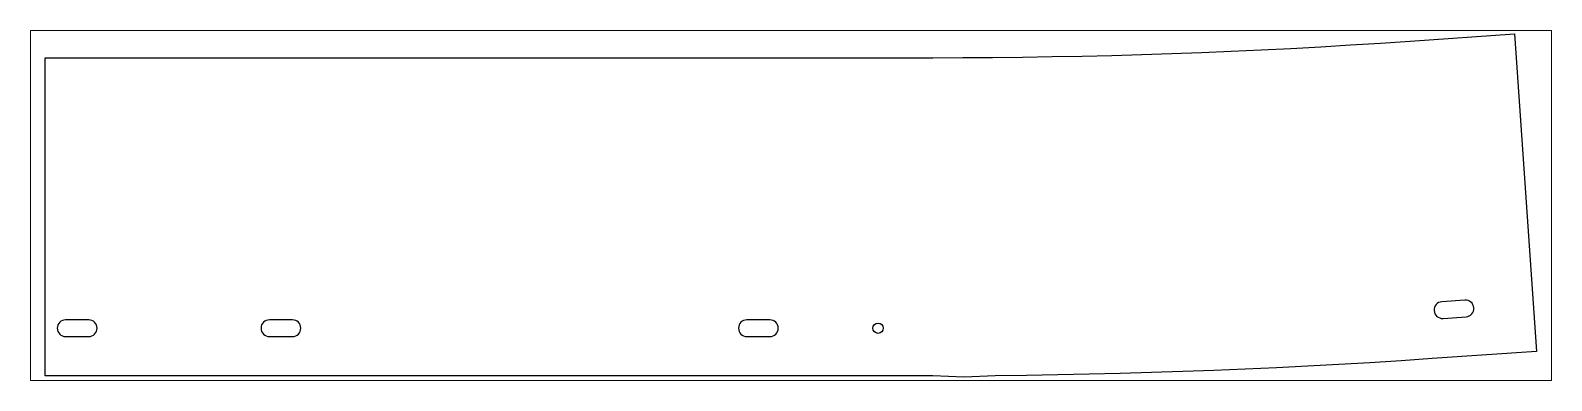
# Paper-space layout 'Layout1' of a CAD drawing. Header units: millimetres. Extents: x 0 to 257, y 68 to 127.
# The model-space entities are those that its viewports show. They can reach past a viewport. Long polylines and large blocks are cut down to what shows.
import ezdxf

# ---------------------------------------------------------------- set-up
doc = ezdxf.new("R2010")
doc.units = ezdxf.units.MM
doc.header["$LTSCALE"] = 25
doc.layers.add('3_Pezzi', color=7, linetype='Continuous')
doc.layers.add('5_Bulloni', color=7, linetype='Continuous')

msp = doc.modelspace()

# ---------------------------------------------------------------- linework, layer by layer
at = {"layer": '3_Pezzi', "color": 3, "linetype": 'Continuous'}
for p, q in [((1238.93, 209.16), (1257.61, 210.42)), ((1257.61, 210.42), (1323.22, 214.97)), ((1323.22, 214.97), (1337.08, 15.45)), ((1032.75, 200.65), (1051.51, 201.02)), ((1051.51, 201.02), (1070.26, 201.47)), ((1070.26, 201.47), (1089.02, 202)), ((1089.02, 202), (1107.77, 202.61)), ((1107.77, 202.61), (1126.52, 203.3)), ((1126.52, 203.3), (1145.26, 204.08)), ((1145.26, 204.08), (1164, 204.93)), ((1164, 204.93), (1182.74, 205.86)), ((1182.74, 205.86), (1201.47, 206.88)), ((1201.47, 206.88), (1220.2, 207.98)), ((1220.2, 207.98), (1238.93, 209.16)), ((400.15, 200), (957.68, 200)), ((400.15, 0), (400.15, 200)), ((957.68, 200), (976.49, 200.04)), ((976.49, 200.04), (995.23, 200.16)), ((995.23, 200.16), (1013.99, 200.37)), ((1013.99, 200.37), (1032.75, 200.65)), ((1251.92, 9.58), (1232.33, 8.35)), ((1271.47, 10.9), (1251.92, 9.58)), ((1337.08, 15.45), (1271.47, 10.9)), ((957.68, 0), (400.15, 0)), ((977.34, -0.74), (957.68, 0)), ((996.98, 0.17), (977.34, -0.74)), ((1016.6, 0.39), (996.98, 0.17)), ((1036.23, 0.68), (1016.6, 0.39)), ((1055.85, 1.07), (1036.23, 0.68)), ((1075.47, 1.54), (1055.85, 1.07)), ((1095.09, 2.09), (1075.47, 1.54)), ((1114.71, 2.73), (1095.09, 2.09)), ((1134.32, 3.45), (1114.71, 2.73)), ((1153.93, 4.26), (1134.32, 3.45)), ((1173.54, 5.16), (1153.93, 4.26)), ((1193.14, 6.14), (1173.54, 5.16)), ((1212.74, 7.2), (1193.14, 6.14)), ((1232.33, 8.35), (1212.74, 7.2))]:
    msp.add_line(p, q, dxfattribs=at)
at = {"layer": '5_Bulloni', "color": 4, "linetype": 'Continuous'}
for p, q in [((1291.99, 47.66), (1277.53, 46.65)), ((427.4, 35.26), (412.9, 35.26)), ((555.4, 35.26), (540.9, 35.26)), ((855.4, 35.26), (840.9, 35.26)), ((1278.26, 36.18), (1292.72, 37.18)), ((412.9, 24.76), (427.4, 24.76)), ((540.9, 24.76), (555.4, 24.76)), ((840.9, 24.76), (855.4, 24.76))]:
    msp.add_line(p, q, dxfattribs=at)
at = {"layer": '5_Bulloni', "color": 2, "linetype": 'Continuous'}
msp.add_circle((923.31, 30.01), 3.25, dxfattribs=at)
at = {"layer": '5_Bulloni', "color": 4, "linetype": 'Continuous'}
for centre, start, end in [((1277.89, 41.42), 93.9745, 273.97318), ((1292.36, 42.42), 273.97318, 93.97318), ((412.9, 30.01), 90, 270), ((427.4, 30.01), 270, 90), ((540.9, 30.01), 90, 270), ((555.4, 30.01), 270, 90), ((840.9, 30.01), 90, 270), ((855.4, 30.01), 270, 90)]:
    msp.add_arc(centre, 5.25, start, end, dxfattribs=at)

psp = doc.layouts.get("Layout1")

# ---------------------------------------------------------------- viewports
at = {"layer": '0'}
psp.add_viewport(center=(128.5, 97.5), size=(257, 59.1707), view_center_point=(868.62, 107.12), view_height=220.0308, dxfattribs=at)

doc.saveas('drawing.dxf')
